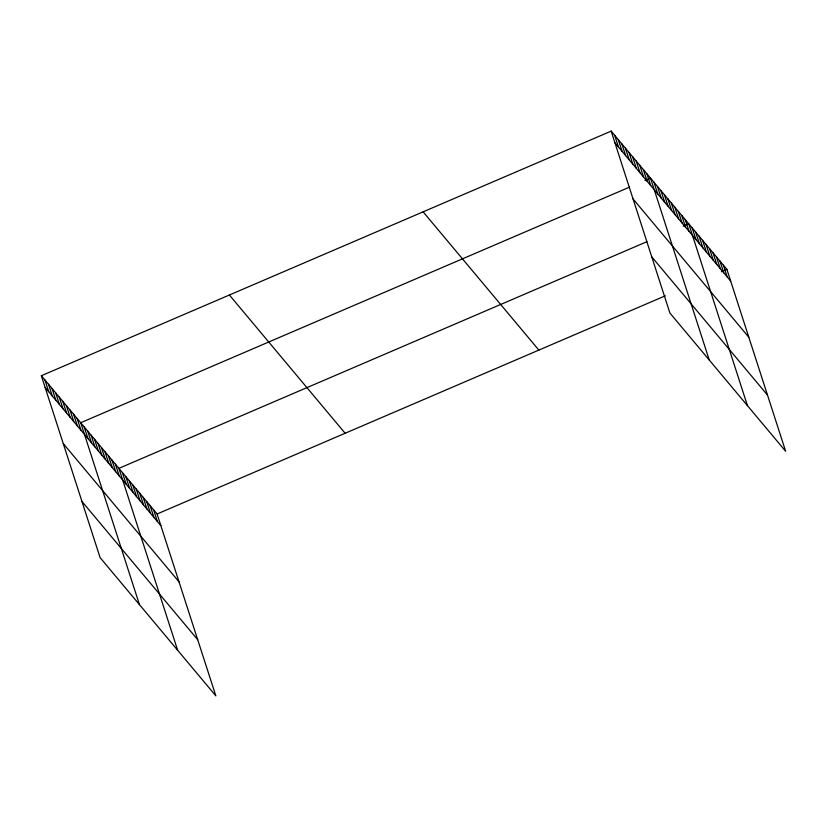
<?xml version="1.0" encoding="UTF-8"?>
<svg xmlns="http://www.w3.org/2000/svg" width="827" height="827" viewBox="0 0 827 827"><rect width="100%" height="100%" fill="white"/><g stroke="black" fill="none" stroke-linecap="round" stroke-linejoin="round"><path stroke-width="1.24" d="M41.35 375.727L157.099 513.981L215.847 695.879L100.098 557.625L41.35 375.727L611.153 131.121L726.902 269.375L785.65 451.273L669.901 313.019L611.153 131.121M629.616 187.098L80.705 422.731L139.453 604.63M645.008 180.482L650.508 178.125L709.256 360.024M646.921 241.691L118.902 468.351L177.65 650.26M683.205 226.112L688.705 223.745L747.453 405.654M157.099 513.981L665.322 295.808M721.402 271.732L726.902 269.375M614.926 142.802L730.675 281.056M633.068 198.976L748.817 337.23M651.759 256.856L767.508 395.099M423.114 211.846L538.863 350.09M229.389 295.012L345.128 433.255M45.123 387.408L160.872 525.662M63.266 443.582L179.014 581.836M81.956 501.451L197.705 639.705M723.429 265.229L727.202 276.911M719.955 261.074L723.728 272.755M716.482 256.928L720.255 268.61M713.008 252.783L716.782 264.464M709.535 248.638L713.308 260.319M706.062 244.482L709.835 256.174M702.588 240.337L706.361 252.018M699.115 236.191L702.888 247.873M695.641 232.046L699.415 243.727M692.178 227.901L695.952 239.582M685.232 219.6L689.005 231.281M681.758 215.454L685.531 227.136M678.285 211.309L682.058 222.99M674.811 207.163L678.585 218.845M671.338 203.008L675.111 214.689M667.865 198.862L671.638 210.544M664.391 194.717L668.164 206.399M660.918 190.572L664.701 202.253M657.455 186.426L661.228 198.108M653.981 182.271L657.754 193.952M646.931 173.856L650.704 185.537M643.354 169.576L647.127 181.268M639.778 165.307L643.551 176.988M636.19 161.038L639.964 172.719M632.614 156.758L636.387 168.439M629.037 152.488L632.81 164.17M625.46 148.219L629.233 159.9M621.883 143.939L625.657 155.621M618.307 139.67L622.08 151.351M614.73 135.39L618.503 147.082M153.626 509.825L157.399 521.517M150.152 505.679L153.925 517.361M146.679 501.534L150.452 513.216M143.205 497.389L146.979 509.07M139.732 493.243L143.505 504.925M136.259 489.088L140.032 500.769M132.785 484.942L136.558 496.624M129.312 480.797L133.085 492.478M125.849 476.652L129.622 488.333M122.375 472.506L126.149 484.188M115.429 464.205L119.202 475.887M111.955 460.06L115.728 471.741M108.482 455.915L112.255 467.596M105.008 451.769L108.782 463.451M101.535 447.614L105.308 459.295M98.062 443.468L101.835 455.15M94.588 439.323L98.361 451.004M91.125 435.178L94.898 446.859M87.652 431.022L91.425 442.714M84.178 426.877L87.951 438.558M77.128 418.462L80.901 430.143M73.551 414.182L77.324 425.864M69.975 409.913L73.748 421.594M66.398 405.643L70.171 417.325M62.811 401.364L66.584 413.045M59.234 397.094L63.007 408.776M55.657 392.815L59.43 404.506M52.08 388.545L55.854 400.227M48.504 384.276L52.277 395.957M44.927 379.996L48.7 391.678"/></g></svg>
